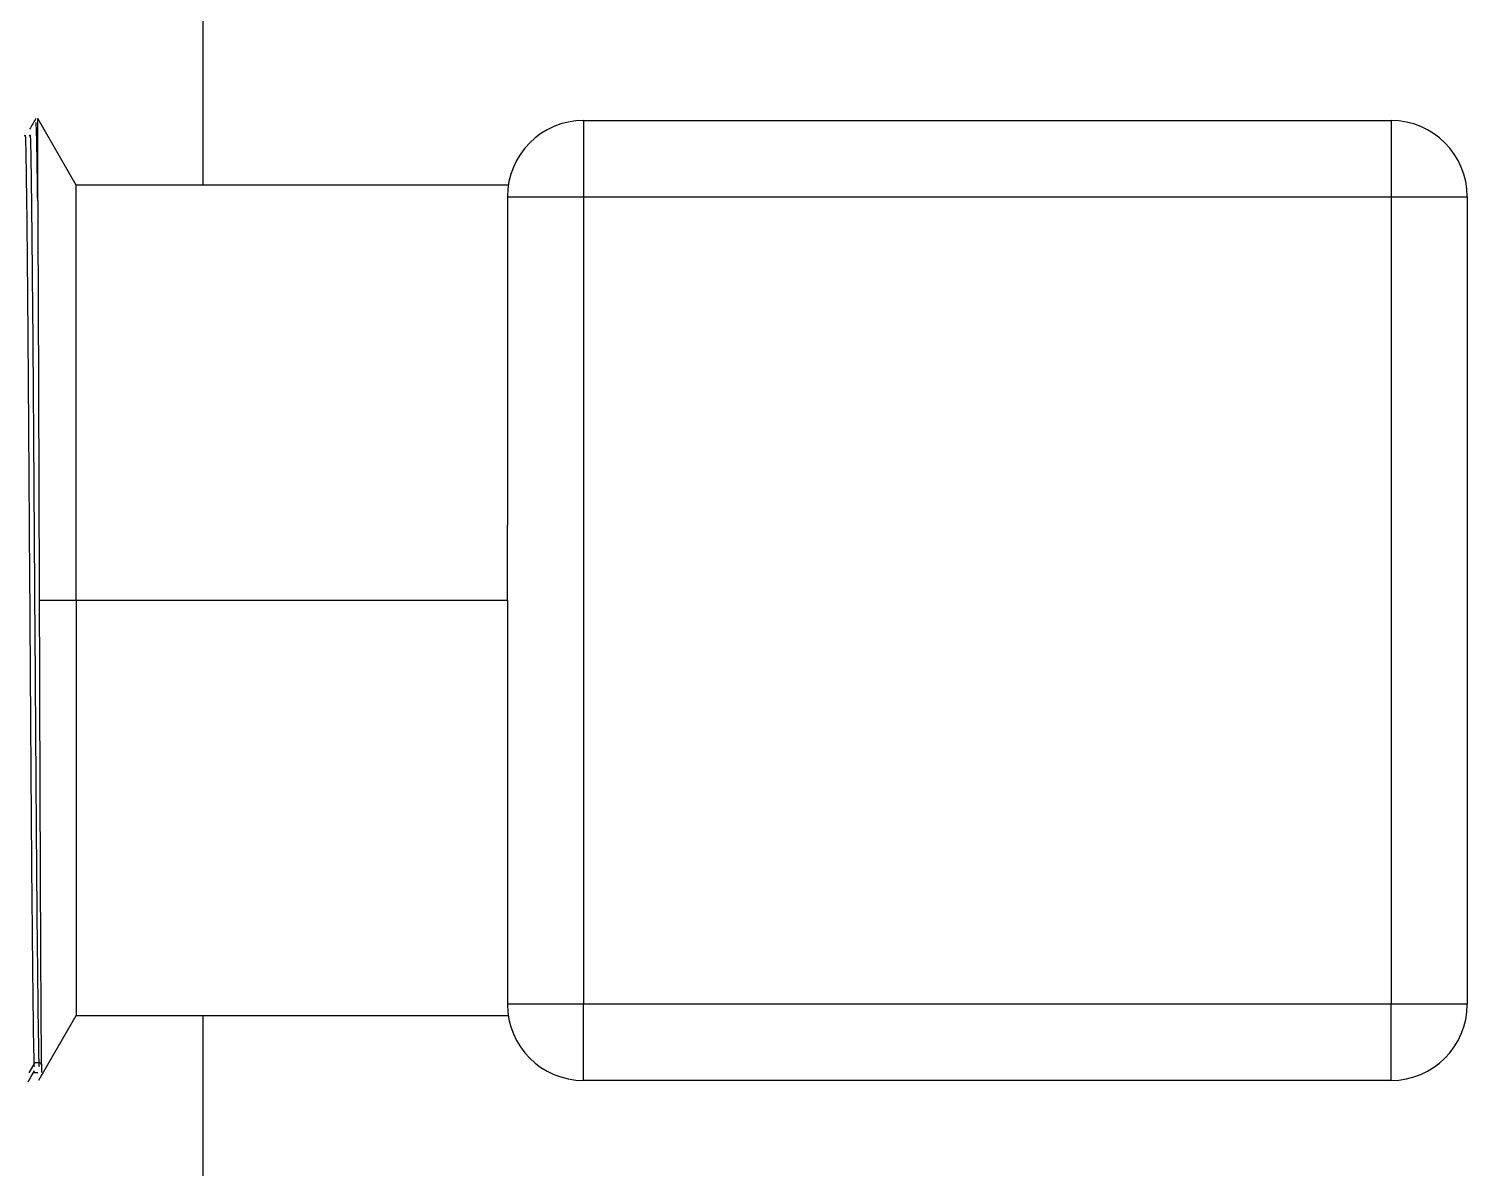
# Model space of a CAD drawing. Header units: millimetres. Extents: x 136 to 282, y 74 to 207.
# Drawn here: x 140.85 to 150.29, y 124.09 to 131.57 of the extents above; entities that cross this region are included whole.
import ezdxf

# ---------------------------------------------------------------- set-up
doc = ezdxf.new("R2010")
doc.units = ezdxf.units.MM

msp = doc.modelspace()

# ---------------------------------------------------------------- linework, layer by layer
at = {"color": 7, "linetype": 'Continuous', "lineweight": 25}
for p, q in [((141.99, 140.0891), (141.99, 130.5391)), ((141.16, 130.5391), (140.9068, 130.9777)), ((140.9068, 130.4401), (140.9068, 130.9777)), ((144.49, 130.9641), (144.49, 130.4641)), ((144.49, 130.9641), (149.79, 130.9641)), ((149.79, 130.9641), (149.79, 130.4641)), ((143.9957, 130.5391), (141.16, 130.5391)), ((141.16, 127.8141), (141.16, 130.5391)), ((143.99, 130.4641), (144.49, 130.4641)), ((143.99, 130.4641), (143.99, 128.3073)), ((144.49, 130.4641), (144.49, 125.1641)), ((144.49, 130.4641), (149.79, 130.4641)), ((149.79, 130.4641), (150.29, 130.4641)), ((149.79, 130.4641), (149.79, 125.1641)), ((150.29, 130.4641), (150.29, 125.1641)), ((143.99, 127.8141), (143.99, 128.3073)), ((141.16, 127.8141), (140.9168, 127.8141)), ((141.16, 127.8141), (141.16, 125.0891)), ((143.99, 127.8141), (141.16, 127.8141)), ((143.99, 127.8141), (143.99, 127.3209)), ((143.99, 127.3209), (143.99, 125.1641)), ((144.49, 125.1641), (143.99, 125.1641)), ((149.79, 125.1641), (144.49, 125.1641)), ((144.49, 124.6641), (144.49, 125.1641)), ((150.29, 125.1641), (149.79, 125.1641)), ((149.79, 124.6641), (149.79, 125.1641)), ((140.9154, 124.6654), (141.16, 125.0891)), ((141.16, 125.0891), (143.9957, 125.0891)), ((141.99, 125.0891), (141.99, 115.5391)), ((140.8504, 124.7129), (140.8907, 124.7813)), ((140.8907, 124.7813), (140.9229, 124.7813)), ((140.9229, 124.7813), (140.935, 124.7608)), ((140.9068, 124.7129), (140.878, 124.7129)), ((140.9327, 124.6963), (140.933, 124.7028)), ((149.79, 124.6641), (144.49, 124.6641))]:
    msp.add_line(p, q, dxfattribs=at)
at = {"color": 7, "linetype": 'Continuous', "lineweight": 25, "flags": 128}
msp.add_lwpolyline([(140.8447, 124.6552), (140.8651, 124.6906), (140.8856, 124.726)], dxfattribs=at)
at = {"color": 7, "linetype": 'Continuous', "lineweight": 25}
for centre, start, end in [((144.49, 130.4641), 90, 180), ((149.79, 130.4641), 0, 90), ((144.49, 125.1641), 180, 270), ((149.79, 125.1641), 270, 0)]:
    msp.add_arc(centre, 0.5, start, end, dxfattribs=at)
for points, knots in [([(140.8948, 130.978), (140.888, 130.9662), (140.8744, 130.9426), (140.8607, 130.919), (140.8539, 130.9072)], [0, 0, 0, 0, 0.500028, 1, 1, 1, 1]), ([(140.8223, 130.8604), (140.8235, 130.8671), (140.8272, 130.8871), (140.8332, 130.5113), (140.8404, 129.806), (140.8475, 128.84), (140.8547, 127.7541), (140.8619, 126.6761), (140.8691, 125.7289), (140.8763, 125.0637), (140.8817, 124.7317), (140.8847, 124.7572), (140.8854, 124.7625)], [0, 0, 0, 0, 0.05797, 0.171966, 0.285964, 0.399961, 0.513958, 0.627955, 0.741952, 0.855948, 0.969944, 1, 1, 1, 1]), ([(140.8541, 130.8614), (140.8555, 130.8698), (140.8593, 130.8928), (140.8654, 130.5126), (140.8726, 129.8057), (140.8798, 128.8401), (140.887, 127.754), (140.8942, 126.6762), (140.9014, 125.7287), (140.9086, 125.0641), (140.914, 124.7327), (140.917, 124.7572), (140.9175, 124.762)], [0, 0, 0, 0, 0.06494, 0.178312, 0.291684, 0.405056, 0.518428, 0.6318, 0.745171, 0.858542, 0.971913, 1, 1, 1, 1]), ([(140.9068, 130.4401), (140.9045, 130.6143), (140.9004, 130.9312), (140.8963, 130.9454), (140.8944, 130.9518)], [0, 0, 0, 0, 0.549933, 1, 1, 1, 1]), ([(140.9068, 130.4401), (140.9076, 130.2799), (140.9093, 129.9597), (140.9118, 129.311), (140.9143, 128.586), (140.916, 128.0713), (140.9168, 127.8141)], [0, 0, 0, 0, 0.250517, 0.50069, 0.750517, 1, 1, 1, 1]), ([(140.9168, 127.8141), (140.9176, 127.5824), (140.9191, 127.1191), (140.9214, 126.4596), (140.9237, 125.8679), (140.9259, 125.3712), (140.9282, 124.9994), (140.9303, 124.766), (140.9317, 124.7306), (140.9323, 124.7151)], [0, 0, 0, 0, 0.147937, 0.295689, 0.443255, 0.590637, 0.737834, 0.884846, 1, 1, 1, 1])]:
    msp.add_open_spline(points, degree=3, knots=knots, dxfattribs=at)

doc.saveas('drawing.dxf')
